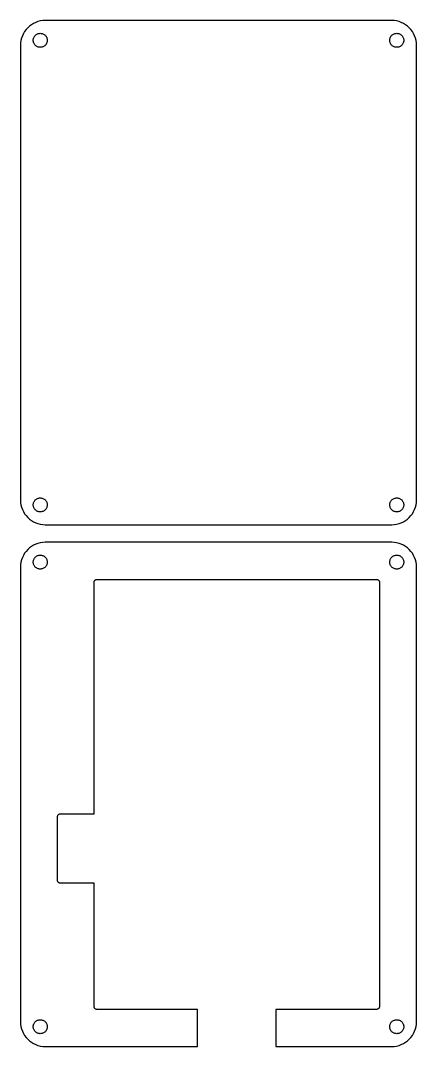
# Model space of a CAD drawing. Header units: metres. Extents: x 0 to 201, y -248 to 7.
# Drawn here: x -0.1 to 65, y -162 to 6.5 of the extents above; entities that cross this region are included whole.
import ezdxf

# ---------------------------------------------------------------- set-up
doc = ezdxf.new("R2010")
doc.units = ezdxf.units.M

msp = doc.modelspace()

# ---------------------------------------------------------------- linework, layer by layer
for p, q in [((0.86926, 5.06932), (0.63249, 4.75009)), ((1.13617, 5.36383), (0.86926, 5.06932)), ((1.43068, 5.63074), (1.13617, 5.36383)), ((1.74991, 5.86751), (1.43068, 5.63074)), ((2.09081, 6.07182), (1.74991, 5.86751)), ((2.45012, 6.24176), (2.09081, 6.07182)), ((2.82434, 6.37566), (2.45012, 6.24176)), ((3.20987, 6.47224), (2.82434, 6.37566)), ((3.60301, 6.53056), (3.20987, 6.47224)), ((3.99878, 6.55), (3.60301, 6.53056)), ((61.0012, 6.55), (3.99878, 6.55)), ((61.397, 6.53056), (61.0012, 6.55)), ((61.7901, 6.47224), (61.397, 6.53056)), ((62.1757, 6.37566), (61.7901, 6.47224)), ((62.5499, 6.24176), (62.1757, 6.37566)), ((62.9092, 6.07182), (62.5499, 6.24176)), ((63.2501, 5.86751), (62.9092, 6.07182)), ((63.5693, 5.63074), (63.2501, 5.86751)), ((63.8638, 5.36383), (63.5693, 5.63074)), ((64.1307, 5.06932), (63.8638, 5.36383)), ((64.3675, 4.75009), (64.1307, 5.06932)), ((0.12434, 3.67566), (0.02776, 3.29013)), ((0.25824, 4.04988), (0.12434, 3.67566)), ((0.42818, 4.40919), (0.25824, 4.04988)), ((0.63249, 4.75009), (0.42818, 4.40919)), ((2.05006, 3.29999), (2.0556, 3.41278)), ((2.0556, 3.41278), (2.07214, 3.52423)), ((2.07214, 3.52423), (2.09961, 3.63388)), ((2.09961, 3.63388), (2.1376, 3.74005)), ((2.1376, 3.74005), (2.18584, 3.84204)), ((2.18584, 3.84204), (2.24387, 3.93886)), ((2.24387, 3.93886), (2.31107, 4.02946)), ((2.31107, 4.02946), (2.38689, 4.11311)), ((2.38689, 4.11311), (2.47054, 4.18893)), ((2.47054, 4.18893), (2.56114, 4.25613)), ((2.56114, 4.25613), (2.65796, 4.31416)), ((2.65796, 4.31416), (2.75995, 4.3624)), ((2.75995, 4.3624), (2.86612, 4.40039)), ((2.86612, 4.40039), (2.97577, 4.42786)), ((2.97577, 4.42786), (3.08722, 4.4444)), ((3.08722, 4.4444), (3.20001, 4.44994)), ((3.20001, 4.44994), (3.31279, 4.4444)), ((3.31279, 4.4444), (3.42424, 4.42786)), ((3.42424, 4.42786), (3.53391, 4.40039)), ((3.53391, 4.40039), (3.64006, 4.3624)), ((3.64006, 4.3624), (3.74207, 4.31416)), ((3.74207, 4.31416), (3.83888, 4.25613)), ((3.83888, 4.25613), (3.92957, 4.18887)), ((3.92957, 4.18887), (4.01306, 4.11319)), ((4.01306, 4.11319), (4.08896, 4.02946)), ((4.08896, 4.02946), (4.1561, 3.93892)), ((4.1561, 3.93892), (4.21422, 3.84196)), ((4.21422, 3.84196), (4.26242, 3.74005)), ((4.26242, 3.74005), (4.30042, 3.63388)), ((4.30042, 3.63388), (4.32788, 3.52425)), ((4.32788, 3.52425), (4.34441, 3.41278)), ((4.34441, 3.41278), (4.34995, 3.29999)), ((60.6501, 3.29999), (60.6556, 3.41278)), ((60.6556, 3.41278), (60.6721, 3.52425)), ((60.6721, 3.52425), (60.6996, 3.63388)), ((60.6996, 3.63388), (60.7376, 3.74005)), ((60.7376, 3.74005), (60.7858, 3.84196)), ((60.7858, 3.84196), (60.8439, 3.93892)), ((60.8439, 3.93892), (60.911, 4.02946)), ((60.911, 4.02946), (60.9869, 4.11319)), ((60.9869, 4.11319), (61.0704, 4.18887)), ((61.0704, 4.18887), (61.1611, 4.25613)), ((61.1611, 4.25613), (61.2579, 4.31416)), ((61.2579, 4.31416), (61.3599, 4.3624)), ((61.3599, 4.3624), (61.4661, 4.40039)), ((61.4661, 4.40039), (61.5758, 4.42786)), ((61.5758, 4.42786), (61.6872, 4.4444)), ((61.6872, 4.4444), (61.8, 4.44994)), ((61.8, 4.44994), (61.9128, 4.4444)), ((61.9128, 4.4444), (62.0242, 4.42786)), ((62.0242, 4.42786), (62.1339, 4.40039)), ((62.1339, 4.40039), (62.2401, 4.3624)), ((62.2401, 4.3624), (62.342, 4.31416)), ((62.342, 4.31416), (62.4389, 4.25613)), ((62.4389, 4.25613), (62.5295, 4.18893)), ((62.5295, 4.18893), (62.6131, 4.11311)), ((62.6131, 4.11311), (62.6889, 4.02946)), ((62.6889, 4.02946), (62.7561, 3.93886)), ((62.7561, 3.93886), (62.8142, 3.84204)), ((62.8142, 3.84204), (62.8624, 3.74005)), ((62.8624, 3.74005), (62.9004, 3.63388)), ((62.9004, 3.63388), (62.9279, 3.52423)), ((62.9279, 3.52423), (62.9444, 3.41278)), ((62.9444, 3.41278), (62.9499, 3.29999)), ((64.5718, 4.40919), (64.3675, 4.75009)), ((64.7418, 4.04988), (64.5718, 4.40919)), ((64.8757, 3.67566), (64.7418, 4.04988)), ((64.9722, 3.29013), (64.8757, 3.67566)), ((-0.03056, 2.89699), (-0.05, 2.50122)), ((-0.05, 2.50122), (-0.05, -72.2212)), ((0.02776, 3.29013), (-0.03056, 2.89699)), ((2.0556, 3.18721), (2.05006, 3.29999)), ((2.07214, 3.07576), (2.0556, 3.18721)), ((2.09961, 2.96609), (2.07214, 3.07576)), ((2.1376, 2.85994), (2.09961, 2.96609)), ((2.18584, 2.75793), (2.1376, 2.85994)), ((2.24387, 2.66112), (2.18584, 2.75793)), ((2.31113, 2.57043), (2.24387, 2.66112)), ((2.38681, 2.48694), (2.31113, 2.57043)), ((2.47054, 2.41104), (2.38681, 2.48694)), ((2.56108, 2.3439), (2.47054, 2.41104)), ((2.65804, 2.28578), (2.56108, 2.3439)), ((2.75995, 2.23758), (2.65804, 2.28578)), ((2.86612, 2.19958), (2.75995, 2.23758)), ((2.97575, 2.17212), (2.86612, 2.19958)), ((3.08722, 2.15559), (2.97575, 2.17212)), ((3.20001, 2.15005), (3.08722, 2.15559)), ((3.31279, 2.15559), (3.20001, 2.15005)), ((3.42426, 2.17212), (3.31279, 2.15559)), ((3.53391, 2.19958), (3.42426, 2.17212)), ((3.64006, 2.23758), (3.53391, 2.19958)), ((3.74199, 2.28578), (3.64006, 2.23758)), ((3.83894, 2.3439), (3.74199, 2.28578)), ((3.92957, 2.4111), (3.83894, 2.3439)), ((4.01314, 2.48686), (3.92957, 2.4111)), ((4.0889, 2.57043), (4.01314, 2.48686)), ((4.1561, 2.66106), (4.0889, 2.57043)), ((4.21422, 2.75801), (4.1561, 2.66106)), ((4.26242, 2.85994), (4.21422, 2.75801)), ((4.30042, 2.96609), (4.26242, 2.85994)), ((4.32788, 3.07574), (4.30042, 2.96609)), ((4.34441, 3.18721), (4.32788, 3.07574)), ((4.34995, 3.29999), (4.34441, 3.18721)), ((60.6556, 3.18721), (60.6501, 3.29999)), ((60.6721, 3.07574), (60.6556, 3.18721)), ((60.6996, 2.96609), (60.6721, 3.07574)), ((60.7376, 2.85994), (60.6996, 2.96609)), ((60.7858, 2.75801), (60.7376, 2.85994)), ((60.8439, 2.66106), (60.7858, 2.75801)), ((60.9111, 2.57043), (60.8439, 2.66106)), ((60.9869, 2.48686), (60.9111, 2.57043)), ((61.0704, 2.4111), (60.9869, 2.48686)), ((61.1611, 2.3439), (61.0704, 2.4111)), ((61.258, 2.28578), (61.1611, 2.3439)), ((61.3599, 2.23758), (61.258, 2.28578)), ((61.4661, 2.19958), (61.3599, 2.23758)), ((61.5757, 2.17212), (61.4661, 2.19958)), ((61.6872, 2.15559), (61.5757, 2.17212)), ((61.8, 2.15005), (61.6872, 2.15559)), ((61.9128, 2.15559), (61.8, 2.15005)), ((62.0242, 2.17212), (61.9128, 2.15559)), ((62.1339, 2.19958), (62.0242, 2.17212)), ((62.2401, 2.23758), (62.1339, 2.19958)), ((62.342, 2.28578), (62.2401, 2.23758)), ((62.4389, 2.3439), (62.342, 2.28578)), ((62.5295, 2.41104), (62.4389, 2.3439)), ((62.6132, 2.48694), (62.5295, 2.41104)), ((62.6889, 2.57043), (62.6132, 2.48694)), ((62.7561, 2.66112), (62.6889, 2.57043)), ((62.8142, 2.75793), (62.7561, 2.66112)), ((62.8624, 2.85994), (62.8142, 2.75793)), ((62.9004, 2.96609), (62.8624, 2.85994)), ((62.9279, 3.07576), (62.9004, 2.96609)), ((62.9444, 3.18721), (62.9279, 3.07576)), ((62.9499, 3.29999), (62.9444, 3.18721)), ((65.0306, 2.89699), (64.9722, 3.29013)), ((65.05, 2.50122), (65.0306, 2.89699)), ((65.05, -72.2212), (65.05, 2.50122)), ((-0.05, -72.2212), (-0.03056, -72.617)), ((2.18584, -72.4779), (2.24387, -72.3811)), ((2.24387, -72.3811), (2.31113, -72.2904)), ((2.31113, -72.2904), (2.38681, -72.2069)), ((2.38681, -72.2069), (2.47054, -72.131)), ((2.47054, -72.131), (2.56108, -72.0639)), ((2.56108, -72.0639), (2.65804, -72.0058)), ((2.65804, -72.0058), (2.75995, -71.9576)), ((2.75995, -71.9576), (2.86612, -71.9196)), ((2.86612, -71.9196), (2.97575, -71.8921)), ((2.97575, -71.8921), (3.08722, -71.8756)), ((3.08722, -71.8756), (3.20001, -71.8701)), ((3.20001, -71.8701), (3.31279, -71.8756)), ((3.31279, -71.8756), (3.42426, -71.8921)), ((3.42426, -71.8921), (3.53391, -71.9196)), ((3.53391, -71.9196), (3.64006, -71.9576)), ((3.64006, -71.9576), (3.74199, -72.0058)), ((3.74199, -72.0058), (3.83894, -72.0639)), ((3.83894, -72.0639), (3.92957, -72.1311)), ((3.92957, -72.1311), (4.01314, -72.2069)), ((4.01314, -72.2069), (4.0889, -72.2904)), ((4.0889, -72.2904), (4.1561, -72.3811)), ((4.1561, -72.3811), (4.21422, -72.478)), ((60.7858, -72.478), (60.8439, -72.3811)), ((60.8439, -72.3811), (60.9111, -72.2904)), ((60.9111, -72.2904), (60.9869, -72.2069)), ((60.9869, -72.2069), (61.0704, -72.1311)), ((61.0704, -72.1311), (61.1611, -72.0639)), ((61.1611, -72.0639), (61.258, -72.0058)), ((61.258, -72.0058), (61.3599, -71.9576)), ((61.3599, -71.9576), (61.4661, -71.9196)), ((61.4661, -71.9196), (61.5757, -71.8921)), ((61.5757, -71.8921), (61.6872, -71.8756)), ((61.6872, -71.8756), (61.8, -71.8701)), ((61.8, -71.8701), (61.9128, -71.8756)), ((61.9128, -71.8756), (62.0242, -71.8921)), ((62.0242, -71.8921), (62.1339, -71.9196)), ((62.1339, -71.9196), (62.2401, -71.9576)), ((62.2401, -71.9576), (62.342, -72.0058)), ((62.342, -72.0058), (62.4389, -72.0639)), ((62.4389, -72.0639), (62.5295, -72.131)), ((62.5295, -72.131), (62.6132, -72.2069)), ((62.6132, -72.2069), (62.6889, -72.2904)), ((62.6889, -72.2904), (62.7561, -72.3811)), ((62.7561, -72.3811), (62.8142, -72.4779)), ((65.0306, -72.617), (65.05, -72.2212)), ((-0.03056, -72.617), (0.02776, -73.0101)), ((0.02776, -73.0101), (0.12434, -73.3956)), ((0.12434, -73.3956), (0.25824, -73.7699)), ((0.25824, -73.7699), (0.42818, -74.1292)), ((0.42818, -74.1292), (0.63249, -74.4701)), ((2.05006, -73.02), (2.0556, -72.9072)), ((2.0556, -73.1328), (2.05006, -73.02)), ((2.0556, -72.9072), (2.07214, -72.7958)), ((2.07214, -73.2442), (2.0556, -73.1328)), ((2.07214, -72.7958), (2.09961, -72.6861)), ((2.09961, -73.3539), (2.07214, -73.2442)), ((2.09961, -72.6861), (2.1376, -72.5799)), ((2.1376, -73.4601), (2.09961, -73.3539)), ((2.1376, -72.5799), (2.18584, -72.4779)), ((2.18584, -73.562), (2.1376, -73.4601)), ((2.24387, -73.6589), (2.18584, -73.562)), ((2.31107, -73.7495), (2.24387, -73.6589)), ((2.38689, -73.8331), (2.31107, -73.7495)), ((2.47054, -73.9089), (2.38689, -73.8331)), ((2.56114, -73.9761), (2.47054, -73.9089)), ((2.65796, -74.0342), (2.56114, -73.9761)), ((2.75995, -74.0824), (2.65796, -74.0342)), ((2.86612, -74.1204), (2.75995, -74.0824)), ((2.97577, -74.1479), (2.86612, -74.1204)), ((3.08722, -74.1644), (2.97577, -74.1479)), ((3.42424, -74.1479), (3.31279, -74.1644)), ((3.53391, -74.1204), (3.42424, -74.1479)), ((3.64006, -74.0824), (3.53391, -74.1204)), ((3.74207, -74.0342), (3.64006, -74.0824)), ((3.83888, -73.9761), (3.74207, -74.0342)), ((3.92957, -73.9089), (3.83888, -73.9761)), ((4.01306, -73.8332), (3.92957, -73.9089)), ((4.08896, -73.7495), (4.01306, -73.8332)), ((4.1561, -73.6589), (4.08896, -73.7495)), ((4.21422, -73.562), (4.1561, -73.6589)), ((4.21422, -72.478), (4.26242, -72.5799)), ((4.26242, -73.4601), (4.21422, -73.562)), ((4.26242, -72.5799), (4.30042, -72.6861)), ((4.30042, -73.3539), (4.26242, -73.4601)), ((4.30042, -72.6861), (4.32788, -72.7957)), ((4.32788, -73.2442), (4.30042, -73.3539)), ((4.32788, -72.7957), (4.34441, -72.9072)), ((4.34441, -73.1328), (4.32788, -73.2442)), ((4.34441, -72.9072), (4.34995, -73.02)), ((4.34995, -73.02), (4.34441, -73.1328)), ((60.6501, -73.02), (60.6556, -72.9072)), ((60.6556, -73.1328), (60.6501, -73.02)), ((60.6556, -72.9072), (60.6721, -72.7957)), ((60.6721, -73.2442), (60.6556, -73.1328)), ((60.6721, -72.7957), (60.6996, -72.6861)), ((60.6996, -73.3539), (60.6721, -73.2442)), ((60.6996, -72.6861), (60.7376, -72.5799)), ((60.7376, -73.4601), (60.6996, -73.3539)), ((60.7376, -72.5799), (60.7858, -72.478)), ((60.7858, -73.562), (60.7376, -73.4601)), ((60.8439, -73.6589), (60.7858, -73.562)), ((60.911, -73.7495), (60.8439, -73.6589)), ((60.9869, -73.8332), (60.911, -73.7495)), ((61.0704, -73.9089), (60.9869, -73.8332)), ((61.1611, -73.9761), (61.0704, -73.9089)), ((61.2579, -74.0342), (61.1611, -73.9761)), ((61.3599, -74.0824), (61.2579, -74.0342)), ((61.4661, -74.1204), (61.3599, -74.0824)), ((61.5758, -74.1479), (61.4661, -74.1204)), ((61.6872, -74.1644), (61.5758, -74.1479)), ((62.0242, -74.1479), (61.9128, -74.1644)), ((62.1339, -74.1204), (62.0242, -74.1479)), ((62.2401, -74.0824), (62.1339, -74.1204)), ((62.342, -74.0342), (62.2401, -74.0824)), ((62.4389, -73.9761), (62.342, -74.0342)), ((62.5295, -73.9089), (62.4389, -73.9761)), ((62.6131, -73.8331), (62.5295, -73.9089)), ((62.6889, -73.7495), (62.6131, -73.8331)), ((62.7561, -73.6589), (62.6889, -73.7495)), ((62.8142, -73.562), (62.7561, -73.6589)), ((62.8142, -72.4779), (62.8624, -72.5799)), ((62.8624, -73.4601), (62.8142, -73.562)), ((62.8624, -72.5799), (62.9004, -72.6861)), ((62.9004, -73.3539), (62.8624, -73.4601)), ((62.9004, -72.6861), (62.9279, -72.7958)), ((62.9279, -73.2442), (62.9004, -73.3539)), ((62.9279, -72.7958), (62.9444, -72.9072)), ((62.9444, -73.1328), (62.9279, -73.2442)), ((62.9444, -72.9072), (62.9499, -73.02)), ((62.9499, -73.02), (62.9444, -73.1328)), ((64.3675, -74.4701), (64.5718, -74.1292)), ((64.5718, -74.1292), (64.7418, -73.7699)), ((64.7418, -73.7699), (64.8757, -73.3956)), ((64.8757, -73.3956), (64.9722, -73.0101)), ((64.9722, -73.0101), (65.0306, -72.617)), ((0.63249, -74.4701), (0.86926, -74.7893)), ((0.86926, -74.7893), (1.13617, -75.0838)), ((1.13617, -75.0838), (1.43068, -75.3507)), ((1.43068, -75.3507), (1.74991, -75.5875)), ((1.74991, -75.5875), (2.09081, -75.7918)), ((2.09081, -75.7918), (2.45012, -75.9617)), ((3.2, -74.1699), (3.08722, -74.1644)), ((3.31279, -74.1644), (3.2, -74.1699)), ((61.8, -74.1699), (61.6872, -74.1644)), ((61.9128, -74.1644), (61.8, -74.1699)), ((62.5499, -75.9617), (62.9092, -75.7918)), ((62.9092, -75.7918), (63.2501, -75.5875)), ((63.2501, -75.5875), (63.5693, -75.3507)), ((63.5693, -75.3507), (63.8638, -75.0838)), ((63.8638, -75.0838), (64.1307, -74.7893)), ((64.1307, -74.7893), (64.3675, -74.4701)), ((2.45012, -75.9617), (2.82434, -76.0956)), ((2.82434, -76.0956), (3.20987, -76.1922)), ((3.20987, -76.1922), (3.60301, -76.2505)), ((3.60301, -76.2505), (3.99878, -76.27)), ((3.99878, -76.27), (61.0012, -76.27)), ((61.0012, -76.27), (61.397, -76.2505)), ((61.397, -76.2505), (61.7901, -76.1922)), ((61.7901, -76.1922), (62.1757, -76.0956)), ((62.1757, -76.0956), (62.5499, -75.9617)), ((3.60301, -79.1894), (3.20987, -79.2477)), ((3.99878, -79.17), (3.60301, -79.1894)), ((61.0012, -79.17), (3.99878, -79.17)), ((61.397, -79.1894), (61.0012, -79.17)), ((61.7901, -79.2477), (61.397, -79.1894)), ((0.86926, -80.6507), (0.63249, -80.9699)), ((1.13617, -80.3562), (0.86926, -80.6507)), ((1.43068, -80.0892), (1.13617, -80.3562)), ((1.74991, -79.8525), (1.43068, -80.0892)), ((2.09081, -79.6482), (1.74991, -79.8525)), ((2.45012, -79.4782), (2.09081, -79.6482)), ((2.82434, -79.3443), (2.45012, -79.4782)), ((3.20987, -79.2477), (2.82434, -79.3443)), ((62.1757, -79.3443), (61.7901, -79.2477)), ((62.5499, -79.4782), (62.1757, -79.3443)), ((62.9092, -79.6482), (62.5499, -79.4782)), ((63.2501, -79.8525), (62.9092, -79.6482)), ((63.5693, -80.0892), (63.2501, -79.8525)), ((63.8638, -80.3562), (63.5693, -80.0892)), ((64.1307, -80.6507), (63.8638, -80.3562)), ((64.3675, -80.9699), (64.1307, -80.6507)), ((0.02776, -82.4299), (-0.03056, -82.823)), ((0.12434, -82.0443), (0.02776, -82.4299)), ((0.25824, -81.6701), (0.12434, -82.0443)), ((0.42818, -81.3108), (0.25824, -81.6701)), ((0.63249, -80.9699), (0.42818, -81.3108)), ((2.05006, -82.42), (2.0556, -82.3072)), ((2.0556, -82.5328), (2.05006, -82.42)), ((2.0556, -82.3072), (2.07214, -82.1958)), ((2.07214, -82.6442), (2.0556, -82.5328)), ((2.07214, -82.1958), (2.09961, -82.0861)), ((2.09961, -82.0861), (2.1376, -81.9799)), ((2.1376, -81.9799), (2.18584, -81.8779)), ((2.18584, -81.8779), (2.24387, -81.7811)), ((2.24387, -81.7811), (2.31107, -81.6905)), ((2.31107, -81.6905), (2.38689, -81.6069)), ((2.38689, -81.6069), (2.47054, -81.5311)), ((2.47054, -81.5311), (2.56114, -81.4639)), ((2.56114, -81.4639), (2.65796, -81.4058)), ((2.65796, -81.4058), (2.75995, -81.3576)), ((2.75995, -81.3576), (2.86612, -81.3196)), ((2.86612, -81.3196), (2.97577, -81.2921)), ((2.97577, -81.2921), (3.08722, -81.2756)), ((3.08722, -81.2756), (3.20001, -81.2701)), ((3.20001, -81.2701), (3.31279, -81.2756)), ((3.31279, -81.2756), (3.42424, -81.2921)), ((3.42424, -81.2921), (3.53391, -81.3196)), ((3.53391, -81.3196), (3.64006, -81.3576)), ((3.64006, -81.3576), (3.74207, -81.4058)), ((3.74207, -81.4058), (3.83888, -81.4639)), ((3.83888, -81.4639), (3.92957, -81.5311)), ((3.92957, -81.5311), (4.01306, -81.6068)), ((4.01306, -81.6068), (4.08896, -81.6905)), ((4.08896, -81.6905), (4.1561, -81.7811)), ((4.1561, -81.7811), (4.21422, -81.878)), ((4.21422, -81.878), (4.26242, -81.9799)), ((4.26242, -81.9799), (4.30042, -82.0861)), ((4.30042, -82.0861), (4.32788, -82.1957)), ((4.32788, -82.1957), (4.34441, -82.3072)), ((4.34441, -82.5328), (4.32788, -82.6442)), ((4.34441, -82.3072), (4.34995, -82.42)), ((4.34995, -82.42), (4.34441, -82.5328)), ((60.6501, -82.42), (60.6556, -82.3072)), ((60.6556, -82.5328), (60.6501, -82.42)), ((60.6556, -82.3072), (60.6721, -82.1957)), ((60.6721, -82.6442), (60.6556, -82.5328)), ((60.6721, -82.1957), (60.6996, -82.0861)), ((60.6996, -82.0861), (60.7376, -81.9799)), ((60.7376, -81.9799), (60.7858, -81.878)), ((60.7858, -81.878), (60.8439, -81.7811)), ((60.8439, -81.7811), (60.911, -81.6905)), ((60.911, -81.6905), (60.9869, -81.6068)), ((60.9869, -81.6068), (61.0704, -81.5311)), ((61.0704, -81.5311), (61.1611, -81.4639)), ((61.1611, -81.4639), (61.2579, -81.4058)), ((61.2579, -81.4058), (61.3599, -81.3576)), ((61.3599, -81.3576), (61.4661, -81.3196)), ((61.4661, -81.3196), (61.5758, -81.2921)), ((61.5758, -81.2921), (61.6872, -81.2756)), ((61.6872, -81.2756), (61.8, -81.2701)), ((61.8, -81.2701), (61.9128, -81.2756)), ((61.9128, -81.2756), (62.0242, -81.2921)), ((62.0242, -81.2921), (62.1339, -81.3196)), ((62.1339, -81.3196), (62.2401, -81.3576)), ((62.2401, -81.3576), (62.342, -81.4058)), ((62.342, -81.4058), (62.4389, -81.4639)), ((62.4389, -81.4639), (62.5295, -81.5311)), ((62.5295, -81.5311), (62.6131, -81.6069)), ((62.6131, -81.6069), (62.6889, -81.6905)), ((62.6889, -81.6905), (62.7561, -81.7811)), ((62.7561, -81.7811), (62.8142, -81.8779)), ((62.8142, -81.8779), (62.8624, -81.9799)), ((62.8624, -81.9799), (62.9004, -82.0861)), ((62.9004, -82.0861), (62.9279, -82.1958)), ((62.9279, -82.1958), (62.9444, -82.3072)), ((62.9444, -82.5328), (62.9279, -82.6442)), ((62.9444, -82.3072), (62.9499, -82.42)), ((62.9499, -82.42), (62.9444, -82.5328)), ((64.5718, -81.3108), (64.3675, -80.9699)), ((64.7418, -81.6701), (64.5718, -81.3108)), ((64.8757, -82.0443), (64.7418, -81.6701)), ((64.9722, -82.4299), (64.8757, -82.0443)), ((65.0306, -82.823), (64.9722, -82.4299)), ((-0.03056, -82.823), (-0.05, -83.2188)), ((-0.05, -83.2188), (-0.05, -157.941)), ((2.09961, -82.7539), (2.07214, -82.6442)), ((2.1376, -82.86), (2.09961, -82.7539)), ((2.18584, -82.9621), (2.1376, -82.86)), ((2.24387, -83.0589), (2.18584, -82.9621)), ((2.31113, -83.1496), (2.24387, -83.0589)), ((2.38681, -83.233), (2.31113, -83.1496)), ((2.47054, -83.3089), (2.38681, -83.233)), ((2.56108, -83.3761), (2.47054, -83.3089)), ((2.65804, -83.4342), (2.56108, -83.3761)), ((2.75995, -83.4824), (2.65804, -83.4342)), ((2.86612, -83.5204), (2.75995, -83.4824)), ((2.97575, -83.5479), (2.86612, -83.5204)), ((3.08722, -83.5644), (2.97575, -83.5479)), ((3.20001, -83.5699), (3.08722, -83.5644)), ((3.31279, -83.5644), (3.20001, -83.5699)), ((3.42426, -83.5479), (3.31279, -83.5644)), ((3.53391, -83.5204), (3.42426, -83.5479)), ((3.64006, -83.4824), (3.53391, -83.5204)), ((3.74199, -83.4342), (3.64006, -83.4824)), ((3.83894, -83.3761), (3.74199, -83.4342)), ((3.92957, -83.3089), (3.83894, -83.3761)), ((4.01314, -83.2331), (3.92957, -83.3089)), ((4.0889, -83.1496), (4.01314, -83.2331)), ((4.1561, -83.0589), (4.0889, -83.1496)), ((4.21422, -82.962), (4.1561, -83.0589)), ((4.26242, -82.86), (4.21422, -82.962)), ((4.30042, -82.7539), (4.26242, -82.86)), ((4.32788, -82.6442), (4.30042, -82.7539)), ((60.6996, -82.7539), (60.6721, -82.6442)), ((60.7376, -82.86), (60.6996, -82.7539)), ((60.7858, -82.962), (60.7376, -82.86)), ((60.8439, -83.0589), (60.7858, -82.962)), ((60.9111, -83.1496), (60.8439, -83.0589)), ((60.9869, -83.2331), (60.9111, -83.1496)), ((61.0704, -83.3089), (60.9869, -83.2331)), ((61.1611, -83.3761), (61.0704, -83.3089)), ((61.258, -83.4342), (61.1611, -83.3761)), ((61.3599, -83.4824), (61.258, -83.4342)), ((61.4661, -83.5204), (61.3599, -83.4824)), ((61.5757, -83.5479), (61.4661, -83.5204)), ((61.6872, -83.5644), (61.5757, -83.5479)), ((61.8, -83.5699), (61.6872, -83.5644)), ((61.9128, -83.5644), (61.8, -83.5699)), ((62.0242, -83.5479), (61.9128, -83.5644)), ((62.1339, -83.5204), (62.0242, -83.5479)), ((62.2401, -83.4824), (62.1339, -83.5204)), ((62.342, -83.4342), (62.2401, -83.4824)), ((62.4389, -83.3761), (62.342, -83.4342)), ((62.5295, -83.3089), (62.4389, -83.3761)), ((62.6132, -83.233), (62.5295, -83.3089)), ((62.6889, -83.1496), (62.6132, -83.233)), ((62.7561, -83.0589), (62.6889, -83.1496)), ((62.8142, -82.9621), (62.7561, -83.0589)), ((62.8624, -82.86), (62.8142, -82.9621)), ((62.9004, -82.7539), (62.8624, -82.86)), ((62.9279, -82.6442), (62.9004, -82.7539)), ((65.05, -83.2188), (65.0306, -82.823)), ((65.05, -157.941), (65.05, -83.2188)), ((12.05, -85.7212), (12.0522, -85.6758)), ((12.05, -123.77), (12.05, -85.7212)), ((12.0522, -85.6758), (12.0587, -85.6323)), ((12.0587, -85.6323), (12.0695, -85.5893)), ((12.0695, -85.5893), (12.0843, -85.5478)), ((12.0843, -85.5478), (12.1031, -85.508)), ((12.1031, -85.508), (12.1259, -85.47)), ((12.1259, -85.47), (12.1522, -85.4345)), ((12.1522, -85.4345), (12.1819, -85.4018)), ((12.1819, -85.4018), (12.2145, -85.3722)), ((12.2145, -85.3722), (12.25, -85.3459)), ((12.25, -85.3459), (12.288, -85.3231)), ((12.288, -85.3231), (12.3278, -85.3043)), ((12.3278, -85.3043), (12.3693, -85.2894)), ((12.3693, -85.2894), (12.4123, -85.2787)), ((12.4123, -85.2787), (12.4558, -85.2722)), ((12.4558, -85.2722), (12.5012, -85.27)), ((12.5012, -85.27), (58.4988, -85.27)), ((58.4988, -85.27), (58.5442, -85.2722)), ((58.5442, -85.2722), (58.5877, -85.2787)), ((58.5877, -85.2787), (58.6307, -85.2894)), ((58.6307, -85.2894), (58.6722, -85.3043)), ((58.6722, -85.3043), (58.712, -85.3231)), ((58.712, -85.3231), (58.75, -85.3459)), ((58.75, -85.3459), (58.7855, -85.3722)), ((58.7855, -85.3722), (58.8181, -85.4018)), ((58.8181, -85.4018), (58.8478, -85.4345)), ((58.8478, -85.4345), (58.8741, -85.47)), ((58.8741, -85.47), (58.8969, -85.508)), ((58.8969, -85.508), (58.9157, -85.5478)), ((58.9157, -85.5478), (58.9305, -85.5893)), ((58.9305, -85.5893), (58.9413, -85.6323)), ((58.9413, -85.6323), (58.9478, -85.6758)), ((58.9478, -85.6758), (58.95, -85.7212)), ((58.95, -85.7212), (58.95, -155.439)), ((6.05, -124.221), (6.05223, -124.176)), ((6.05, -134.719), (6.05, -124.221)), ((6.05223, -124.176), (6.05869, -124.132)), ((6.05869, -124.132), (6.06946, -124.089)), ((6.06946, -124.089), (6.0843, -124.048)), ((6.0843, -124.048), (6.10313, -124.008)), ((6.10313, -124.008), (6.12593, -123.97)), ((6.12593, -123.97), (6.15224, -123.934)), ((6.15224, -123.934), (6.18185, -123.902)), ((6.18185, -123.902), (6.21451, -123.872)), ((6.21451, -123.872), (6.24997, -123.846)), ((6.24997, -123.846), (6.28799, -123.823)), ((6.28799, -123.823), (6.32782, -123.804)), ((6.32782, -123.804), (6.36931, -123.789)), ((6.36931, -123.789), (6.41231, -123.779)), ((6.41231, -123.779), (6.45583, -123.772)), ((6.45583, -123.772), (6.50122, -123.77)), ((6.50122, -123.77), (12.05, -123.77)), ((6.05223, -134.764), (6.05, -134.719)), ((6.05869, -134.808), (6.05223, -134.764)), ((6.06946, -134.851), (6.05869, -134.808)), ((6.0843, -134.892), (6.06946, -134.851)), ((6.10313, -134.932), (6.0843, -134.892)), ((6.12593, -134.97), (6.10313, -134.932)), ((6.15224, -135.005), (6.12593, -134.97)), ((6.18185, -135.038), (6.15224, -135.005)), ((6.21451, -135.068), (6.18185, -135.038)), ((6.24997, -135.094), (6.21451, -135.068)), ((6.28799, -135.117), (6.24997, -135.094)), ((6.32782, -135.136), (6.28799, -135.117)), ((6.36931, -135.151), (6.32782, -135.136)), ((6.41231, -135.161), (6.36931, -135.151)), ((6.45583, -135.168), (6.41231, -135.161)), ((6.50122, -135.17), (6.45583, -135.168)), ((12.05, -135.17), (6.50122, -135.17)), ((12.05, -155.439), (12.05, -135.17)), ((12.0522, -155.484), (12.05, -155.439)), ((12.0587, -155.528), (12.0522, -155.484)), ((12.0695, -155.571), (12.0587, -155.528)), ((12.0843, -155.612), (12.0695, -155.571)), ((12.1031, -155.652), (12.0843, -155.612)), ((12.1259, -155.69), (12.1031, -155.652)), ((12.1522, -155.725), (12.1259, -155.69)), ((12.1819, -155.758), (12.1522, -155.725)), ((12.2145, -155.788), (12.1819, -155.758)), ((12.25, -155.814), (12.2145, -155.788)), ((12.288, -155.837), (12.25, -155.814)), ((12.3278, -155.856), (12.288, -155.837)), ((12.3693, -155.871), (12.3278, -155.856)), ((12.4123, -155.881), (12.3693, -155.871)), ((12.4558, -155.888), (12.4123, -155.881)), ((12.5012, -155.89), (12.4558, -155.888)), ((29.05, -155.89), (12.5012, -155.89)), ((29.05, -161.99), (29.05, -155.89)), ((58.4988, -155.89), (41.95, -155.89)), ((41.95, -155.89), (41.95, -161.99)), ((58.5442, -155.888), (58.4988, -155.89)), ((58.5877, -155.881), (58.5442, -155.888)), ((58.6307, -155.871), (58.5877, -155.881)), ((58.6722, -155.856), (58.6307, -155.871)), ((58.712, -155.837), (58.6722, -155.856)), ((58.75, -155.814), (58.712, -155.837)), ((58.7855, -155.788), (58.75, -155.814)), ((58.8181, -155.758), (58.7855, -155.788)), ((58.8478, -155.725), (58.8181, -155.758)), ((58.8741, -155.69), (58.8478, -155.725)), ((58.8969, -155.652), (58.8741, -155.69)), ((58.9157, -155.612), (58.8969, -155.652)), ((58.9305, -155.571), (58.9157, -155.612)), ((58.9413, -155.528), (58.9305, -155.571)), ((58.9478, -155.484), (58.9413, -155.528)), ((58.95, -155.439), (58.9478, -155.484)), ((-0.05, -157.941), (-0.03056, -158.337)), ((-0.03056, -158.337), (0.02776, -158.73)), ((2.07214, -158.516), (2.09961, -158.406)), ((2.09961, -158.406), (2.1376, -158.3)), ((2.1376, -158.3), (2.18584, -158.198)), ((2.18584, -158.198), (2.24387, -158.101)), ((2.24387, -158.101), (2.31113, -158.01)), ((2.31113, -158.01), (2.38681, -157.927)), ((2.38681, -157.927), (2.47054, -157.851)), ((2.47054, -157.851), (2.56108, -157.784)), ((2.56108, -157.784), (2.65804, -157.726)), ((2.65804, -157.726), (2.75995, -157.678)), ((2.75995, -157.678), (2.86612, -157.64)), ((2.86612, -157.64), (2.97575, -157.612)), ((2.97575, -157.612), (3.08722, -157.596)), ((3.08722, -157.596), (3.20001, -157.59)), ((3.20001, -157.59), (3.31279, -157.596)), ((3.31279, -157.596), (3.42426, -157.612)), ((3.42426, -157.612), (3.53391, -157.64)), ((3.53391, -157.64), (3.64006, -157.678)), ((3.64006, -157.678), (3.74199, -157.726)), ((3.74199, -157.726), (3.83894, -157.784)), ((3.83894, -157.784), (3.92957, -157.851)), ((3.92957, -157.851), (4.01314, -157.927)), ((4.01314, -157.927), (4.0889, -158.01)), ((4.0889, -158.01), (4.1561, -158.101)), ((4.1561, -158.101), (4.21422, -158.198)), ((4.21422, -158.198), (4.26242, -158.3)), ((4.26242, -158.3), (4.30042, -158.406)), ((4.30042, -158.406), (4.32788, -158.516)), ((60.6721, -158.516), (60.6996, -158.406)), ((60.6996, -158.406), (60.7376, -158.3)), ((60.7376, -158.3), (60.7858, -158.198)), ((60.7858, -158.198), (60.8439, -158.101)), ((60.8439, -158.101), (60.9111, -158.01)), ((60.9111, -158.01), (60.9869, -157.927)), ((60.9869, -157.927), (61.0704, -157.851)), ((61.0704, -157.851), (61.1611, -157.784)), ((61.1611, -157.784), (61.258, -157.726)), ((61.258, -157.726), (61.3599, -157.678)), ((61.3599, -157.678), (61.4661, -157.64)), ((61.4661, -157.64), (61.5757, -157.612)), ((61.5757, -157.612), (61.6872, -157.596)), ((61.6872, -157.596), (61.8, -157.59)), ((61.8, -157.59), (61.9128, -157.596)), ((61.9128, -157.596), (62.0242, -157.612)), ((62.0242, -157.612), (62.1339, -157.64)), ((62.1339, -157.64), (62.2401, -157.678)), ((62.2401, -157.678), (62.342, -157.726)), ((62.342, -157.726), (62.4389, -157.784)), ((62.4389, -157.784), (62.5295, -157.851)), ((62.5295, -157.851), (62.6132, -157.927)), ((62.6132, -157.927), (62.6889, -158.01)), ((62.6889, -158.01), (62.7561, -158.101)), ((62.7561, -158.101), (62.8142, -158.198)), ((62.8142, -158.198), (62.8624, -158.3)), ((62.8624, -158.3), (62.9004, -158.406)), ((62.9004, -158.406), (62.9279, -158.516)), ((64.9722, -158.73), (65.0306, -158.337)), ((65.0306, -158.337), (65.05, -157.941)), ((0.02776, -158.73), (0.12434, -159.116)), ((0.12434, -159.116), (0.25824, -159.49)), ((0.25824, -159.49), (0.42818, -159.849)), ((0.42818, -159.849), (0.63249, -160.19)), ((2.05006, -158.74), (2.0556, -158.627)), ((2.0556, -158.853), (2.05006, -158.74)), ((2.0556, -158.627), (2.07214, -158.516)), ((2.07214, -158.964), (2.0556, -158.853)), ((2.09961, -159.074), (2.07214, -158.964)), ((2.1376, -159.18), (2.09961, -159.074)), ((2.18584, -159.282), (2.1376, -159.18)), ((2.24387, -159.379), (2.18584, -159.282)), ((2.31107, -159.469), (2.24387, -159.379)), ((2.38689, -159.553), (2.31107, -159.469)), ((2.47054, -159.629), (2.38689, -159.553)), ((2.56114, -159.696), (2.47054, -159.629)), ((2.65796, -159.754), (2.56114, -159.696)), ((2.75995, -159.802), (2.65796, -159.754)), ((2.86612, -159.84), (2.75995, -159.802)), ((2.97577, -159.868), (2.86612, -159.84)), ((3.08722, -159.884), (2.97577, -159.868)), ((3.2, -159.89), (3.08722, -159.884)), ((3.31279, -159.884), (3.2, -159.89)), ((3.42424, -159.868), (3.31279, -159.884)), ((3.53391, -159.84), (3.42424, -159.868)), ((3.64006, -159.802), (3.53391, -159.84)), ((3.74207, -159.754), (3.64006, -159.802)), ((3.83888, -159.696), (3.74207, -159.754)), ((3.92957, -159.629), (3.83888, -159.696)), ((4.01306, -159.553), (3.92957, -159.629)), ((4.08896, -159.469), (4.01306, -159.553)), ((4.1561, -159.379), (4.08896, -159.469)), ((4.21422, -159.282), (4.1561, -159.379)), ((4.26242, -159.18), (4.21422, -159.282)), ((4.30042, -159.074), (4.26242, -159.18)), ((4.32788, -158.964), (4.30042, -159.074)), ((4.32788, -158.516), (4.34441, -158.627)), ((4.34441, -158.853), (4.32788, -158.964)), ((4.34441, -158.627), (4.34995, -158.74)), ((4.34995, -158.74), (4.34441, -158.853)), ((60.6501, -158.74), (60.6556, -158.627)), ((60.6556, -158.853), (60.6501, -158.74)), ((60.6556, -158.627), (60.6721, -158.516)), ((60.6721, -158.964), (60.6556, -158.853)), ((60.6996, -159.074), (60.6721, -158.964)), ((60.7376, -159.18), (60.6996, -159.074)), ((60.7858, -159.282), (60.7376, -159.18)), ((60.8439, -159.379), (60.7858, -159.282)), ((60.911, -159.469), (60.8439, -159.379)), ((60.9869, -159.553), (60.911, -159.469)), ((61.0704, -159.629), (60.9869, -159.553)), ((61.1611, -159.696), (61.0704, -159.629)), ((61.2579, -159.754), (61.1611, -159.696)), ((61.3599, -159.802), (61.2579, -159.754)), ((61.4661, -159.84), (61.3599, -159.802)), ((61.5758, -159.868), (61.4661, -159.84)), ((61.6872, -159.884), (61.5758, -159.868)), ((61.8, -159.89), (61.6872, -159.884)), ((61.9128, -159.884), (61.8, -159.89)), ((62.0242, -159.868), (61.9128, -159.884)), ((62.1339, -159.84), (62.0242, -159.868)), ((62.2401, -159.802), (62.1339, -159.84)), ((62.342, -159.754), (62.2401, -159.802)), ((62.4389, -159.696), (62.342, -159.754)), ((62.5295, -159.629), (62.4389, -159.696)), ((62.6131, -159.553), (62.5295, -159.629)), ((62.6889, -159.469), (62.6131, -159.553)), ((62.7561, -159.379), (62.6889, -159.469)), ((62.8142, -159.282), (62.7561, -159.379)), ((62.8624, -159.18), (62.8142, -159.282)), ((62.9004, -159.074), (62.8624, -159.18)), ((62.9279, -158.964), (62.9004, -159.074)), ((62.9279, -158.516), (62.9444, -158.627)), ((62.9444, -158.853), (62.9279, -158.964)), ((62.9444, -158.627), (62.9499, -158.74)), ((62.9499, -158.74), (62.9444, -158.853)), ((64.3675, -160.19), (64.5718, -159.849)), ((64.5718, -159.849), (64.7418, -159.49)), ((64.7418, -159.49), (64.8757, -159.116)), ((64.8757, -159.116), (64.9722, -158.73)), ((0.63249, -160.19), (0.86926, -160.509)), ((0.86926, -160.509), (1.13617, -160.804)), ((1.13617, -160.804), (1.43068, -161.071)), ((1.43068, -161.071), (1.74991, -161.307)), ((1.74991, -161.307), (2.09081, -161.512)), ((2.09081, -161.512), (2.45012, -161.682)), ((2.45012, -161.682), (2.82434, -161.816)), ((62.1757, -161.816), (62.5499, -161.682)), ((62.5499, -161.682), (62.9092, -161.512)), ((62.9092, -161.512), (63.2501, -161.307)), ((63.2501, -161.307), (63.5693, -161.071)), ((63.5693, -161.071), (63.8638, -160.804)), ((63.8638, -160.804), (64.1307, -160.509)), ((64.1307, -160.509), (64.3675, -160.19)), ((2.82434, -161.816), (3.20987, -161.912)), ((3.20987, -161.912), (3.60301, -161.971)), ((3.60301, -161.971), (3.99878, -161.99)), ((3.99878, -161.99), (29.05, -161.99)), ((41.95, -161.99), (61.0012, -161.99)), ((61.0012, -161.99), (61.397, -161.971)), ((61.397, -161.971), (61.7901, -161.912)), ((61.7901, -161.912), (62.1757, -161.816))]:
    msp.add_line(p, q)

doc.saveas('drawing.dxf')
